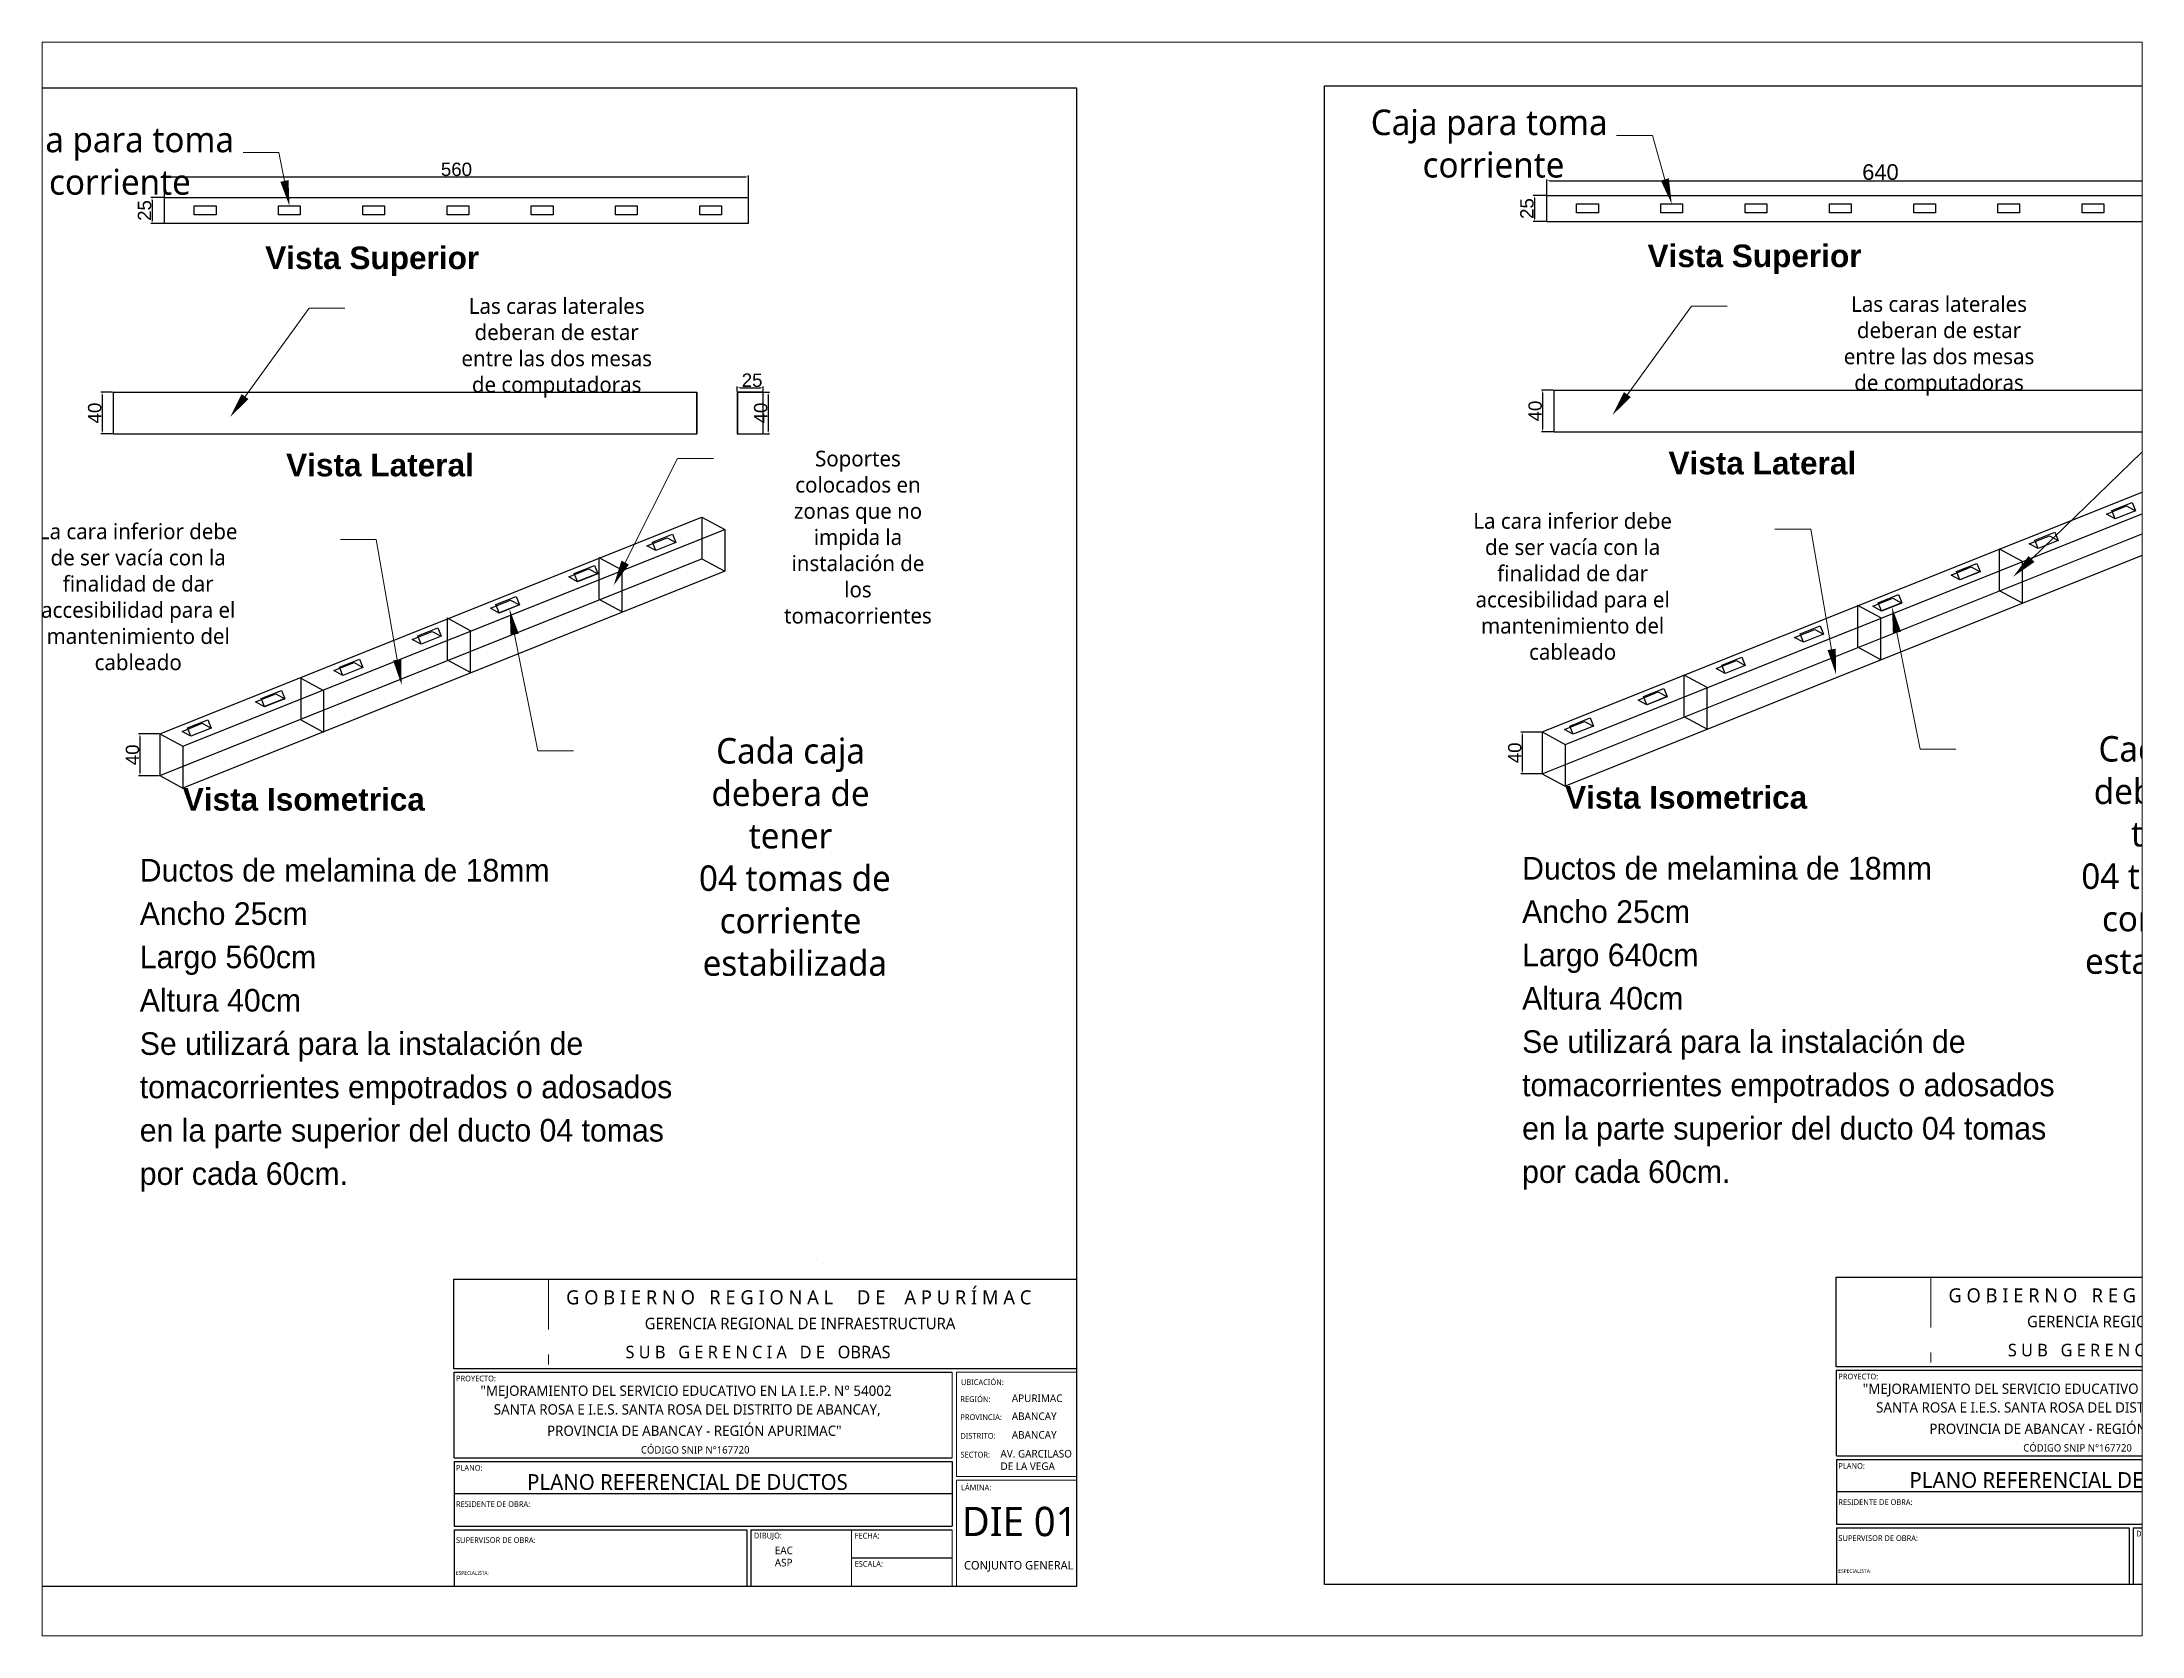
# Paper-space layout 'Presentación1' of a CAD drawing. Header units: millimetres. Extents: x 26 to 231, y 20 to 176.
# The model-space entities are those that its viewports show. They can reach past a viewport. Long polylines and large blocks are cut down to what shows.
import ezdxf
from ezdxf import colors
from ezdxf.entities.mleader import LeaderData, LeaderLine
from ezdxf.math import Vec2, Vec3

# ---------------------------------------------------------------- set-up
doc = ezdxf.new("R2010")
doc.units = ezdxf.units.MM
for name, pattern in [('ACAD_ISO02W100', [15, 12, -3]), ('CONTINUA', [0]), ('DASHDOT', [1, 0.5, -0.25, 0, -0.25])]:
    doc.linetypes.add(name, pattern=pattern)
for name, color, linetype, lineweight in [('AGUA', 92, 'DASHDOT', 50), ('GRAFO 3', 7, 'Continuous', 30), ('IE_ALIMENTADORES', 5, 'Continuous', 30), ('LINEAS_IND.', 252, 'Continuous', 5), ('Membrete', 250, 'Continuous', 15)]:
    doc.layers.add(name, color=color, linetype=linetype, lineweight=lineweight)
doc.styles.add('Generales', font='trebuc.ttf', dxfattribs={"height": 0.22})
doc.styles.add('MtXpl_Trebuchet_MS', font='trebucbd.ttf')
doc.styles.add('Percy  01', font='')
doc.styles.get("Standard").update_dxf_attribs({"font": 'arial.ttf'})
doc.styles.get('Percy  01').set_extended_font_data('Baskerville Old Face')
doc.dimstyles.new('ISO-25', dxfattribs={"dimtxt": 2.5, "dimasz": 2.5, "dimexe": 1.25, "dimexo": 0.625, "dimtad": 1, "dimtxsty": 'Standard', "dimcen": 2.5, "dimadec": 0, "dimazin": 0, "dimtfac": 1, "dimtmove": 0, "dimatfit": 3, "dimfxl": 1, "dimarcsym": 0})

# ---------------------------------------------------------------- blocks, each defined once
blk = doc.blocks.new('*D1')
at = {"color": 0, "linetype": 'ACAD_ISO02W100', "lineweight": -2, "transparency": 16777216}
for p, q in [((813.6, 1347), (813.6, 1367.4)), ((816.1, 1366.2), (1371.1, 1366.2)), ((1373.6, 1347), (1373.6, 1367.4))]:
    blk.add_line(p, q, dxfattribs=at)
at = {"color": 0, "linetype": 'ACAD_ISO02W100', "transparency": 16777216}
for points in [[(816.1, 1366.6), (816.1, 1365.8), (813.6, 1366.2)], [(1371.1, 1366.6), (1371.1, 1365.8), (1373.6, 1366.2)]]:
    blk.add_solid(points, dxfattribs=at)
at = {"layer": 'Defpoints', "color": 0, "linetype": 'ACAD_ISO02W100', "transparency": 16777216}
for p in [(1373.6, 1366.2), (813.6, 1346.4), (1373.6, 1346.4)]:
    blk.add_point(p, dxfattribs=at)
at = {"color": 0, "linetype": 'ACAD_ISO02W100', "transparency": 16777216, "insert": (1093.6, 1373.3), "char_height": 2.5, "attachment_point": 5}
blk.add_mtext('{\\H5.12024x;560}', dxfattribs=at)
blk = doc.blocks.new('*D2')
at = {"color": 0, "linetype": 'ACAD_ISO02W100', "lineweight": -2, "transparency": 16777216}
for p, q in [((812.9, 1346.4), (800.3, 1346.4)), ((801.6, 1343.9), (801.6, 1323.9)), ((812.9, 1321.4), (800.3, 1321.4))]:
    blk.add_line(p, q, dxfattribs=at)
at = {"color": 0, "linetype": 'ACAD_ISO02W100', "transparency": 16777216}
for points in [[(801.2, 1343.9), (802, 1343.9), (801.6, 1346.4)], [(801.2, 1323.9), (802, 1323.9), (801.6, 1321.4)]]:
    blk.add_solid(points, dxfattribs=at)
at = {"layer": 'Defpoints', "color": 0, "linetype": 'ACAD_ISO02W100', "transparency": 16777216}
for p in [(813.6, 1346.4), (801.6, 1321.4), (813.6, 1321.4)]:
    blk.add_point(p, dxfattribs=at)
at = {"color": 0, "linetype": 'ACAD_ISO02W100', "transparency": 16777216, "insert": (794.4, 1333.9), "char_height": 2.5, "attachment_point": 5, "rotation": 90}
blk.add_mtext('{\\H5.12024x;25}', dxfattribs=at)
blk = doc.blocks.new('*D3')
at = {"color": 0, "linetype": 'ACAD_ISO02W100', "lineweight": -2, "transparency": 16777216}
for p, q in [((763.7, 1159.7), (752.5, 1159.7)), ((753.7, 1157.2), (753.7, 1122.2)), ((763.7, 1119.7), (752.5, 1119.7))]:
    blk.add_line(p, q, dxfattribs=at)
at = {"color": 0, "linetype": 'ACAD_ISO02W100', "transparency": 16777216}
for points in [[(753.3, 1157.2), (754.1, 1157.2), (753.7, 1159.7)], [(753.3, 1122.2), (754.1, 1122.2), (753.7, 1119.7)]]:
    blk.add_solid(points, dxfattribs=at)
at = {"layer": 'Defpoints', "color": 0, "linetype": 'ACAD_ISO02W100', "transparency": 16777216}
for p in [(764.3, 1159.7), (753.7, 1119.7), (764.3, 1119.7)]:
    blk.add_point(p, dxfattribs=at)
at = {"color": 0, "linetype": 'ACAD_ISO02W100', "transparency": 16777216, "insert": (746.6, 1139.7), "char_height": 2.5, "attachment_point": 5, "rotation": 90}
blk.add_mtext('{\\H5.12024x;40}', dxfattribs=at)
blk = doc.blocks.new('*D4')
at = {"color": 0, "linetype": 'ACAD_ISO02W100', "lineweight": -2, "transparency": 16777216}
for p, q in [((1362.9, 1160.3), (1362.9, 1165.2)), ((1365.4, 1163.9), (1385.4, 1163.9)), ((1387.9, 1160.3), (1387.9, 1165.2))]:
    blk.add_line(p, q, dxfattribs=at)
at = {"color": 0, "linetype": 'ACAD_ISO02W100', "transparency": 16777216}
for points in [[(1365.4, 1164.4), (1365.4, 1163.5), (1362.9, 1163.9)], [(1385.4, 1164.4), (1385.4, 1163.5), (1387.9, 1163.9)]]:
    blk.add_solid(points, dxfattribs=at)
at = {"layer": 'Defpoints', "color": 0, "linetype": 'ACAD_ISO02W100', "transparency": 16777216}
for p in [(1362.9, 1159.7), (1387.9, 1163.9), (1387.9, 1159.7)]:
    blk.add_point(p, dxfattribs=at)
at = {"color": 0, "linetype": 'ACAD_ISO02W100', "transparency": 16777216, "insert": (1377.2, 1171.1), "char_height": 2.5, "attachment_point": 5}
blk.add_mtext('{\\H5.12024x;25}', dxfattribs=at)
blk = doc.blocks.new('*D5')
at = {"color": 0, "linetype": 'ACAD_ISO02W100', "lineweight": -2, "transparency": 16777216}
for p, q in [((1388.6, 1159.7), (1393.9, 1159.7)), ((1392.6, 1157.2), (1392.6, 1122.2)), ((1388.6, 1119.7), (1393.9, 1119.7))]:
    blk.add_line(p, q, dxfattribs=at)
at = {"color": 0, "linetype": 'ACAD_ISO02W100', "transparency": 16777216}
for points in [[(1392.2, 1157.2), (1393, 1157.2), (1392.6, 1159.7)], [(1392.2, 1122.2), (1393, 1122.2), (1392.6, 1119.7)]]:
    blk.add_solid(points, dxfattribs=at)
at = {"layer": 'Defpoints', "color": 0, "linetype": 'ACAD_ISO02W100', "transparency": 16777216}
for p in [(1387.9, 1159.7), (1387.9, 1119.7), (1392.6, 1119.7)]:
    blk.add_point(p, dxfattribs=at)
at = {"color": 0, "linetype": 'ACAD_ISO02W100', "transparency": 16777216, "insert": (1385.5, 1139.7), "char_height": 2.5, "width": 3.673, "attachment_point": 5, "rotation": 90}
blk.add_mtext('{\\H5.12024x;40}', dxfattribs=at)
blk = doc.blocks.new('*D7')
at = {"color": 0, "linetype": 'ACAD_ISO02W100', "lineweight": -2, "transparency": 16777216}
for p, q in [((808.4, 831.9), (788.7, 831.9)), ((789.9, 829.4), (789.9, 794.4)), ((808.4, 791.9), (788.7, 791.9))]:
    blk.add_line(p, q, dxfattribs=at)
at = {"color": 0, "linetype": 'ACAD_ISO02W100', "transparency": 16777216}
for points in [[(789.5, 829.4), (790.4, 829.4), (789.9, 831.9)], [(789.5, 794.4), (790.4, 794.4), (789.9, 791.9)]]:
    blk.add_solid(points, dxfattribs=at)
at = {"layer": 'Defpoints', "color": 0, "linetype": 'ACAD_ISO02W100', "transparency": 16777216}
for p in [(809, 831.9), (789.9, 791.9), (809, 791.9)]:
    blk.add_point(p, dxfattribs=at)
at = {"color": 0, "linetype": 'ACAD_ISO02W100', "transparency": 16777216, "insert": (782.8, 811.9), "char_height": 2.5, "attachment_point": 5, "rotation": 90}
blk.add_mtext('{\\H5.12024x;40}', dxfattribs=at)
blk = doc.blocks.new('*D12')
at = {"color": 0, "linetype": 'ACAD_ISO02W100', "lineweight": -2, "transparency": 16777216}
for p, q in [((2139.1, 1348.3), (2126.5, 1348.3)), ((2127.7, 1345.8), (2127.7, 1325.8)), ((2139.1, 1323.3), (2126.5, 1323.3))]:
    blk.add_line(p, q, dxfattribs=at)
at = {"color": 0, "linetype": 'ACAD_ISO02W100', "transparency": 16777216}
for points in [[(2127.3, 1345.8), (2128.1, 1345.8), (2127.7, 1348.3)], [(2127.3, 1325.8), (2128.1, 1325.8), (2127.7, 1323.3)]]:
    blk.add_solid(points, dxfattribs=at)
at = {"layer": 'Defpoints', "color": 0, "linetype": 'ACAD_ISO02W100', "transparency": 16777216}
for p in [(2139.7, 1348.3), (2127.7, 1323.3), (2139.7, 1323.3)]:
    blk.add_point(p, dxfattribs=at)
at = {"color": 0, "linetype": 'ACAD_ISO02W100', "transparency": 16777216, "insert": (2120.6, 1335.8), "char_height": 2.5, "attachment_point": 5, "rotation": 90}
blk.add_mtext('{\\H5.12024x;25}', dxfattribs=at)
blk = doc.blocks.new('*D13')
at = {"color": 0, "linetype": 'ACAD_ISO02W100', "lineweight": -2, "transparency": 16777216}
for p, q in [((2145.6, 1161.6), (2134.4, 1161.6)), ((2135.6, 1159.1), (2135.6, 1124.1)), ((2145.6, 1121.6), (2134.4, 1121.6))]:
    blk.add_line(p, q, dxfattribs=at)
at = {"color": 0, "linetype": 'ACAD_ISO02W100', "transparency": 16777216}
for points in [[(2135.2, 1159.1), (2136, 1159.1), (2135.6, 1161.6)], [(2135.2, 1124.1), (2136, 1124.1), (2135.6, 1121.6)]]:
    blk.add_solid(points, dxfattribs=at)
at = {"layer": 'Defpoints', "color": 0, "linetype": 'ACAD_ISO02W100', "transparency": 16777216}
for p in [(2146.2, 1161.6), (2135.6, 1121.6), (2146.2, 1121.6)]:
    blk.add_point(p, dxfattribs=at)
at = {"color": 0, "linetype": 'ACAD_ISO02W100', "transparency": 16777216, "insert": (2128.5, 1141.6), "char_height": 2.5, "attachment_point": 5, "rotation": 90}
blk.add_mtext('{\\H5.12024x;40}', dxfattribs=at)
blk = doc.blocks.new('*D16')
at = {"color": 0, "linetype": 'ACAD_ISO02W100', "lineweight": -2, "transparency": 16777216}
for p, q in [((2134.5, 833.8), (2114.8, 833.8)), ((2116.1, 831.3), (2116.1, 796.3)), ((2134.5, 793.8), (2114.8, 793.8))]:
    blk.add_line(p, q, dxfattribs=at)
at = {"color": 0, "linetype": 'ACAD_ISO02W100', "transparency": 16777216}
for points in [[(2115.7, 831.3), (2116.5, 831.3), (2116.1, 833.8)], [(2115.7, 796.3), (2116.5, 796.3), (2116.1, 793.8)]]:
    blk.add_solid(points, dxfattribs=at)
at = {"layer": 'Defpoints', "color": 0, "linetype": 'ACAD_ISO02W100', "transparency": 16777216}
for p in [(2135.2, 833.8), (2116.1, 793.8), (2135.2, 793.8)]:
    blk.add_point(p, dxfattribs=at)
at = {"color": 0, "linetype": 'ACAD_ISO02W100', "transparency": 16777216, "insert": (2108.9, 813.8), "char_height": 2.5, "attachment_point": 5, "rotation": 90}
blk.add_mtext('{\\H5.12024x;40}', dxfattribs=at)
blk = doc.blocks.new('*D27')
at = {"color": 0, "linetype": 'ACAD_ISO02W100', "lineweight": -2, "transparency": 16777216}
for p, q in [((2139.7, 1348.9), (2139.7, 1363.7)), ((2142.2, 1362.4), (2777.2, 1362.4)), ((2779.7, 1348.9), (2779.7, 1363.7))]:
    blk.add_line(p, q, dxfattribs=at)
at = {"color": 0, "linetype": 'ACAD_ISO02W100', "transparency": 16777216}
for points in [[(2142.2, 1362.9), (2142.2, 1362), (2139.7, 1362.4)], [(2777.2, 1362.9), (2777.2, 1362), (2779.7, 1362.4)]]:
    blk.add_solid(points, dxfattribs=at)
at = {"layer": 'Defpoints', "color": 0, "linetype": 'ACAD_ISO02W100', "transparency": 16777216}
for p in [(2779.7, 1362.4), (2139.7, 1348.3), (2779.7, 1348.3)]:
    blk.add_point(p, dxfattribs=at)
at = {"color": 0, "linetype": 'ACAD_ISO02W100', "transparency": 16777216, "insert": (2459.7, 1370.7), "char_height": 2.5, "width": 12.327, "attachment_point": 5}
blk.add_mtext('{\\H6x;640}', dxfattribs=at)

msp = doc.modelspace()

# ---------------------------------------------------------------- linework, layer by layer
for p, q in [((813.559, 1346.399), (1373.559, 1346.399)), ((813.559, 1321.399), (813.559, 1346.399)), ((813.559, 1346.399), (813.559, 1346.399)), ((1373.559, 1346.399), (1373.559, 1321.399)), ((2139.703, 1323.294), (2139.703, 1348.294)), ((2139.703, 1348.294), (2139.703, 1348.294)), ((2139.703, 1348.294), (2779.703, 1348.294)), ((1373.559, 1321.399), (813.559, 1321.399)), ((2139.703, 1323.294), (2779.703, 1323.294)), ((764.297, 1159.661), (1324.297, 1159.661)), ((764.297, 1159.661), (764.297, 1119.661)), ((1324.297, 1119.661), (1324.297, 1159.661)), ((1324.297, 1159.661), (1324.297, 1119.661)), ((1387.926, 1159.661), (1362.926, 1159.661)), ((1362.926, 1159.661), (1362.926, 1119.661)), ((1387.926, 1159.481), (1362.926, 1159.481)), ((1363.106, 1159.661), (1363.106, 1119.661)), ((1387.746, 1119.661), (1387.746, 1159.661)), ((1387.926, 1119.661), (1387.926, 1159.661)), ((2146.192, 1161.555), (2146.192, 1121.555)), ((2146.192, 1161.555), (2786.192, 1161.555)), ((764.297, 1119.661), (1324.297, 1119.661)), ((1362.926, 1119.841), (1387.926, 1119.841)), ((1362.926, 1119.661), (1387.926, 1119.661)), ((2146.192, 1121.555), (2786.192, 1121.555)), ((2135.171, 833.826), (2729.461, 1071.353)), ((2157.172, 821.954), (2751.431, 1059.469)), ((809.027, 831.932), (1329.031, 1039.768)), ((831.028, 820.06), (1351.032, 1027.896)), ((1329.031, 1039.768), (1351.032, 1027.896)), ((1351.032, 1027.896), (1351.032, 987.896)), ((2751.431, 1019.469), (2157.172, 781.954)), ((2573.673, 1009.391), (2595.675, 997.519)), ((2573.673, 1009.391), (2573.673, 969.391)), ((1351.032, 987.896), (831.028, 780.06)), ((1230.327, 1001.132), (1252.328, 989.26)), ((1230.327, 1001.132), (1230.327, 961.132)), ((1252.328, 989.26), (1252.328, 949.26)), ((2595.675, 997.519), (2595.675, 957.519)), ((2573.673, 969.391), (2595.675, 957.519)), ((1230.327, 961.132), (1252.328, 949.26)), ((2437.675, 955.343), (2459.676, 943.471)), ((2437.675, 955.343), (2437.675, 915.343)), ((1084.666, 943.144), (1106.667, 931.272)), ((1084.666, 943.144), (1084.666, 903.144)), ((1106.667, 931.272), (1106.667, 891.272)), ((2459.676, 943.471), (2459.676, 903.471)), ((2437.675, 915.343), (2459.676, 903.471)), ((1084.666, 903.144), (1106.667, 891.272)), ((2271.028, 888.754), (2293.029, 876.883)), ((2271.028, 888.754), (2271.028, 848.754)), ((944.145, 885.494), (966.147, 873.622)), ((944.145, 885.494), (944.145, 845.494)), ((966.147, 873.622), (966.147, 833.622)), ((2293.029, 876.883), (2293.029, 836.883)), ((2271.028, 848.754), (2293.029, 836.883)), ((809.027, 831.932), (831.028, 820.06)), ((809.027, 831.932), (809.027, 791.932)), ((944.145, 845.494), (966.147, 833.622)), ((2135.171, 833.826), (2157.172, 821.954)), ((2135.171, 833.826), (2135.171, 793.826)), ((831.028, 820.06), (831.028, 780.06)), ((2157.172, 821.954), (2157.172, 781.954)), ((809.027, 791.932), (831.028, 780.06)), ((2135.171, 793.826), (2157.172, 781.954))]:
    msp.add_line(p, q)
at = {"linetype": 'ACAD_ISO02W100'}
for p, q in [((1329.031, 1039.768), (1329.031, 999.768)), ((2135.171, 793.826), (2729.43, 1031.341)), ((809.027, 791.932), (1329.031, 999.768)), ((1329.031, 999.768), (1351.032, 987.896))]:
    msp.add_line(p, q, dxfattribs=at)
for points in [[(600.174, 1451.578), (1688.352, 1451.578), (1688.352, 14.281), (600.174, 14.281)], [(1926.318, 1453.472), (3014.496, 1453.472), (3014.496, 16.175), (1926.318, 16.175)], [(842.091, 1338.326), (862.922, 1338.326), (862.922, 1329.816), (842.091, 1329.816)], [(922.922, 1338.326), (943.752, 1338.326), (943.752, 1329.816), (922.922, 1329.816)], [(1003.752, 1338.326), (1024.582, 1338.326), (1024.582, 1329.816), (1003.752, 1329.816)], [(1084.582, 1338.326), (1105.412, 1338.326), (1105.412, 1329.816), (1084.582, 1329.816)], [(1165.412, 1338.326), (1186.242, 1338.326), (1186.242, 1329.816), (1165.412, 1329.816)], [(1246.242, 1338.326), (1267.073, 1338.326), (1267.073, 1329.816), (1246.242, 1329.816)], [(1327.073, 1338.326), (1347.903, 1338.326), (1347.903, 1329.816), (1327.073, 1329.816)], [(2168.236, 1340.22), (2189.066, 1340.22), (2189.066, 1331.71), (2168.236, 1331.71)], [(2249.066, 1340.22), (2269.896, 1340.22), (2269.896, 1331.71), (2249.066, 1331.71)], [(2329.896, 1340.22), (2350.726, 1340.22), (2350.726, 1331.71), (2329.896, 1331.71)], [(2410.726, 1340.22), (2431.556, 1340.22), (2431.556, 1331.71), (2410.726, 1331.71)], [(2491.556, 1340.22), (2512.387, 1340.22), (2512.387, 1331.71), (2491.556, 1331.71)], [(2572.387, 1340.22), (2593.217, 1340.22), (2593.217, 1331.71), (2572.387, 1331.71)], [(2653.217, 1340.22), (2674.047, 1340.22), (2674.047, 1331.71), (2653.217, 1331.71)], [(2676.461, 1042.818), (2695.807, 1050.54), (2704.337, 1045.938), (2684.991, 1038.215)], [(2681.789, 1046.237), (2701.134, 1053.96), (2704.289, 1046.056), (2684.944, 1038.334)], [(1276.311, 1012.429), (1295.657, 1020.152), (1304.187, 1015.549), (1284.841, 1007.827)], [(1281.639, 1015.849), (1300.985, 1023.571), (1304.14, 1015.667), (1284.794, 1007.945)], [(2602.455, 1014.324), (2621.801, 1022.046), (2630.331, 1017.443), (2610.985, 1009.721)], [(2607.783, 1017.743), (2627.129, 1025.465), (2630.284, 1017.562), (2610.938, 1009.839)], [(1201.241, 982.463), (1220.587, 990.185), (1229.117, 985.583), (1209.771, 977.86)], [(1206.569, 985.882), (1225.915, 993.605), (1229.07, 985.701), (1209.724, 977.979)], [(2527.385, 984.357), (2546.731, 992.08), (2555.261, 987.477), (2535.915, 979.754)], [(2532.713, 987.776), (2552.059, 995.499), (2555.214, 987.595), (2535.868, 979.873)], [(1126.171, 952.496), (1145.517, 960.219), (1154.047, 955.616), (1134.701, 947.894)], [(1131.499, 955.916), (1150.844, 963.638), (1153.999, 955.735), (1134.654, 948.012)], [(2452.315, 954.391), (2471.661, 962.113), (2480.191, 957.51), (2460.845, 949.788)], [(2457.643, 957.81), (2476.989, 965.532), (2480.144, 957.629), (2460.798, 949.906)], [(1051.101, 922.53), (1070.446, 930.252), (1078.976, 925.65), (1059.631, 917.927)], [(1056.428, 925.949), (1075.774, 933.672), (1078.929, 925.768), (1059.583, 918.046)], [(2377.245, 924.424), (2396.591, 932.147), (2405.121, 927.544), (2385.775, 919.821)], [(2382.573, 927.844), (2401.918, 935.566), (2405.073, 927.662), (2385.728, 919.94)], [(975.983, 892.682), (995.329, 900.404), (1003.859, 895.802), (984.513, 888.079)], [(981.358, 895.983), (1000.704, 903.705), (1003.859, 895.802), (984.513, 888.079)], [(2302.127, 894.576), (2321.473, 902.299), (2330.003, 897.696), (2310.657, 889.973)], [(2307.502, 897.877), (2326.848, 905.6), (2330.003, 897.696), (2310.657, 889.973)], [(900.96, 862.597), (920.306, 870.319), (928.836, 865.717), (909.49, 857.994)], [(906.288, 866.016), (925.634, 873.739), (928.789, 865.835), (909.443, 858.113)], [(2227.104, 864.491), (2246.45, 872.214), (2254.98, 867.611), (2235.634, 859.889)], [(2232.432, 867.911), (2251.778, 875.633), (2254.933, 867.729), (2235.587, 860.007)], [(2161.761, 839.537), (2181.107, 847.259), (2184.262, 839.356), (2164.916, 831.633)], [(830.326, 834.401), (849.672, 842.124), (858.202, 837.521), (838.856, 829.798)], [(835.617, 837.642), (854.963, 845.365), (858.118, 837.461), (838.772, 829.739)], [(2156.47, 836.295), (2175.816, 844.018), (2184.346, 839.415), (2165, 831.693)]]:
    msp.add_lwpolyline(points, close=True)
at = {"layer": 'AGUA', "color": 1, "lineweight": 9}
for p, q in [((1091.154, 223.113), (1091.154, 308.971)), ((1091.154, 308.971), (1181.914, 308.971)), ((1181.914, 308.971), (1181.914, 223.113)), ((2417.298, 225.007), (2417.298, 310.866)), ((2417.298, 310.866), (2508.058, 310.866)), ((2508.058, 310.866), (2508.058, 225.007)), ((1181.914, 223.113), (1091.154, 223.113)), ((2508.058, 225.007), (2417.298, 225.007))]:
    msp.add_line(p, q, dxfattribs=at)
at = {"layer": 'GRAFO 3', "color": 252, "linetype": 'Continuous', "lineweight": 9, "true_color": 0x939598}
msp.add_line((1445.88, 323.887), (1445.88, 323.887), dxfattribs=at)
at = {"layer": 'LINEAS_IND.', "color": 252, "lineweight": 9, "ltscale": 0.5, "true_color": 0x939598}
for p, q in [((1235.923, 284.52, 35.832), (1236.627, 284.154, 35.832)), ((2562.067, 286.415, 35.832), (2562.771, 286.048, 35.832))]:
    msp.add_line(p, q, dxfattribs=at)
at = {"layer": 'Membrete', "color": 7, "lineweight": 30, "ltscale": 0.5}
for p, q in [((1091.154, 223.113), (1091.154, 308.971)), ((1091.154, 308.971), (1688.352, 308.971)), ((2417.298, 225.007), (2417.298, 310.866)), ((2417.298, 310.866), (3014.496, 310.866)), ((1688.352, 223.113), (1091.154, 223.113)), ((3014.496, 225.007), (2417.298, 225.007)), ((2417.298, 221.855), (2895.44, 221.855)), ((2417.298, 221.855), (2417.298, 139.741)), ((1091.154, 219.961), (1569.296, 219.961)), ((1091.154, 219.961), (1091.154, 137.846)), ((1091.233, 137.846), (1569.296, 137.846)), ((1091.233, 134.196), (1569.296, 134.196)), ((1091.233, 134.196), (1091.233, 72.102)), ((1569.296, 134.196), (1569.296, 72.102)), ((2417.377, 139.741), (2895.44, 139.741)), ((2417.377, 136.09), (2895.44, 136.09)), ((2417.377, 136.09), (2417.377, 73.996)), ((1569.296, 103.149), (1091.233, 103.149)), ((2895.44, 105.043), (2417.377, 105.043)), ((1091.233, 72.102), (1569.296, 72.102)), ((1091.233, 68.59), (1372.242, 68.59)), ((1091.233, 68.59), (1091.233, 14.281)), ((1372.242, 68.59), (1372.242, 14.281)), ((1375.893, 68.59), (1569.296, 68.59)), ((1375.893, 68.59), (1375.893, 14.281)), ((2417.377, 73.996), (2895.44, 73.996)), ((2417.377, 70.484), (2698.386, 70.484)), ((2417.377, 70.484), (2417.377, 16.175)), ((2698.386, 70.484), (2698.386, 16.175)), ((2702.037, 70.484), (2895.44, 70.484)), ((2702.037, 70.484), (2702.037, 16.175)), ((1569.296, 41.435), (1472.595, 41.435))]:
    msp.add_line(p, q, dxfattribs=at)
at = {"layer": 'Membrete', "color": 7, "lineweight": 20, "ltscale": 0.5}
for p, q in [((1688.352, 308.971), (1091.154, 308.971)), ((3014.496, 310.866), (2417.298, 310.866))]:
    msp.add_line(p, q, dxfattribs=at)
at = {"layer": 'Membrete', "color": 7, "lineweight": 9, "ltscale": 0.5}
for p, q in [((1688.352, 223.113), (1688.352, 308.971)), ((1688.352, 223.113), (1688.352, 308.971)), ((1569.296, 137.846), (1569.296, 219.961)), ((1688.352, 219.961), (1573.261, 219.961)), ((1573.261, 219.961), (1573.261, 119.716)), ((1688.352, 119.716), (1688.352, 219.961)), ((1573.261, 119.716), (1688.352, 119.716)), ((1688.352, 116.204), (1573.261, 116.204)), ((1573.261, 116.204), (1573.261, 14.281)), ((1688.352, 14.281), (1688.352, 116.204)), ((1472.595, 68.59), (1472.595, 14.281)), ((1569.296, 14.281), (1569.296, 68.59)), ((1091.233, 14.281), (1372.242, 14.281)), ((1375.893, 14.281), (1569.296, 14.281)), ((1573.261, 14.281), (1688.352, 14.281)), ((2417.377, 16.175), (2698.386, 16.175)), ((2702.037, 16.175), (2895.44, 16.175))]:
    msp.add_line(p, q, dxfattribs=at)

# ---------------------------------------------------------------- texts
at = {"linetype": 'ACAD_ISO02W100', "attachment_point": 1}
for s, insert, char_height in [('{\\fArial|b1|i0|c0|p34;\\H0.91667x;Vista Superior}', (910.112, 1299.402), 23.65061), ('{\\fArial|b1|i0|c0|p34;\\H0.91667x;Vista Superior}', (2236.256, 1301.296), 23.65061), ('{\\fArial|b1|i0|c0|p34;\\H0.91667x;Vista Lateral}', (930.183, 1100.641), 23.65061), ('{\\fArial|b1|i0|c0|p34;\\H0.91667x;Vista Lateral}', (2256.328, 1102.535), 23.65061), ('{\\fArial|b1|i0|c0|p34;\\H0.91667x;Vista Isometrica}', (831.028, 780.06), 23.65061), ('{\\fArial|b1|i0|c0|p34;\\H0.91667x;Vista Isometrica}', (2157.172, 781.954), 23.65061), ('\\pxr0.1875,sm1.15;{\\fAgency FB|b0|i0|c0|p34;\\H0.91667x;Ductos de melamina de 18mm\\PAncho 25cm\\PLargo 560cm\\PAltura 40cm\\PSe utilizará para la instalación de tomacorrientes empotrados o adosados en la parte superior del ducto 04 tomas por cada 60cm.}', (789.778, 712.068), 23.650608), ('\\pxr0.1875,sm1.15;{\\fAgency FB|b0|i0|c0|p34;\\H0.91667x;Ductos de melamina de 18mm\\PAncho 25cm\\PLargo 640cm\\PAltura 40cm\\PSe utilizará para la instalación de tomacorrientes empotrados o adosados en la parte superior del ducto 04 tomas por cada 60cm.}', (2115.922, 713.963), 23.650608)]:
    msp.add_mtext_dynamic_manual_height_columns(s, width=535.59835, gutter_width=118.253, heights=[0], dxfattribs=dict(at, insert=insert, char_height=char_height))
at = {"layer": 'Membrete', "color": 7, "lineweight": 5, "style": 'Generales'}
for s, height, p in [('G O B I E R N O   R E G I O N A L     D E    A P U R Í M A C   ', 13.48784, (1198.78, 284.913)), ('G O B I E R N O   R E G I O N A L     D E    A P U R Í M A C   ', 13.48784, (2524.925, 286.807)), ('GERENCIA REGIONAL DE INFRAESTRUCTURA', 10.93609, (1274.223, 261.096)), ('GERENCIA REGIONAL DE INFRAESTRUCTURA', 10.93609, (2600.367, 262.99)), ('S U B   G E R E N C I A   D E   OBRAS', 12.02969, (1255.748, 233.178)), ('S U B   G E R E N C I A   D E   OBRAS', 12.02969, (2581.892, 235.072))]:
    msp.add_text(s, height=height, dxfattribs=at).set_placement(p)
at = {"layer": 'Membrete', "color": 7, "ltscale": 0.5, "style": 'Generales'}
for s, height, p in [('PROYECTO:', 5.468, (1093.161, 211.107)), ('UBICACIÓN:', 5.468, (1577.575, 207.501)), ('PROYECTO:', 5.468, (2419.305, 213.001)), ('REGIÓN:', 5.468, (1577.049, 191.228)), ('APURIMAC', 7.2907, (1626.37, 191.228)), ('ABANCAY', 7.2907, (1626.37, 173.989)), ('PROVINCIA:', 5.468, (1577.049, 173.989)), ('DISTRITO:', 5.468, (1577.049, 156.103)), ('ABANCAY', 7.2907, (1626.37, 156.103)), ('SECTOR: ', 5.468, (1577.149, 138.027)), ('AV. GARCILASO  ', 7.29072, (1615.487, 138.027)), ('PLANO:', 5.468, (1093.161, 125.341)), ('DE LA VEGA', 7.2907, (1615.474, 126.048)), ('PLANO:', 5.468, (2419.305, 127.235)), ('LÁMINA:', 5.468, (1577.655, 106.492)), ('RESIDENTE DE OBRA:', 5.46804, (1093.161, 90.644)), ('DIE 01', 28.0997, (1578.458, 62.627)), ('RESIDENTE DE OBRA:', 5.46804, (2419.305, 92.538)), ('SUPERVISOR DE OBRA:', 5.46804, (1093.161, 56.085)), ('DIBUJO:', 5.468, (1378.903, 60.404)), ('FECHA:', 5.468, (1475.605, 60.335)), ('SUPERVISOR DE OBRA:', 5.46804, (2419.305, 57.979)), ('DIBUJO:', 5.468, (2705.048, 62.299)), ('ASP', 7.2907, (1398.99, 33.594)), ('EAC', 7.2907, (1398.99, 45.317)), ('ESCALA:', 5.468, (1475.605, 33.25)), ('CONJUNTO GENERAL', 8.13105, (1580.476, 30.648))]:
    msp.add_text(s, height=height, dxfattribs=at).set_placement(p)
at = {"layer": 'Membrete', "color": 7, "lineweight": 9, "style": 'MtXpl_Trebuchet_MS'}
for s, height, p in [('"MEJORAMIENTO DEL SERVICIO EDUCATIVO EN LA I.E.P. N° 54002', 9.83494, (1116.592, 197.19)), ('"MEJORAMIENTO DEL SERVICIO EDUCATIVO EN LA I.E.P. N° 54002', 9.83494, (2442.736, 199.084)), ('SANTA ROSA E I.E.S. SANTA ROSA DEL DISTRITO DE ABANCAY,', 9.83494, (1129.401, 179.279)), ('SANTA ROSA E I.E.S. SANTA ROSA DEL DISTRITO DE ABANCAY,', 9.83494, (2455.545, 181.174)), ('PROVINCIA DE ABANCAY - REGIÓN APURIMAC"', 9.83494, (1180.483, 158.806)), ('PROVINCIA DE ABANCAY - REGIÓN APURIMAC"', 9.83494, (2506.627, 160.7)), ('CÓDIGO SNIP N°167720', 7.02519, (1270.535, 141.886)), ('CÓDIGO SNIP N°167720', 7.02519, (2596.679, 143.78)), ('PLANO REFERENCIAL DE DUCTOS', 15.06505, (1161.366, 107.035)), ('PLANO REFERENCIAL DE DUCTOS', 15.06505, (2487.511, 108.929)), ('ESPECIALISTA:', 3.51246, (1093.111, 25.524)), ('ESPECIALISTA:', 3.51246, (2419.256, 27.419))]:
    msp.add_text(s, height=height, dxfattribs=at).set_placement(p)

# ---------------------------------------------------------------- dimensions: what is measured, and where the dimension line sits
at = {"linetype": 'ACAD_ISO02W100'}
dim = msp.add_linear_dim(base=(1373.559, 1366.169), p1=(813.559, 1346.399), p2=(1373.559, 1346.399), text='{\\H5.12024x;<>}', dimstyle='ISO-25', dxfattribs=at)
dim.commit()
dim.dimension.update_dxf_attribs({"geometry": '*D1', "text_midpoint": (1093.559, 1373.33)})
for base, p1, p2, text, picture, middle in [((2779.703, 1362.444), (2139.703, 1348.294), (2779.703, 1348.294), '{\\H6x;<>}', '*D27', (2459.703, 1362.444)), ((1387.926, 1163.941), (1362.926, 1159.661), (1387.926, 1159.661), '{\\H5.12024x;<>}', '*D4', (1377.247, 1163.941))]:
    dim = msp.add_linear_dim(base=base, p1=p1, p2=p2, text=text, dimstyle='ISO-25', dxfattribs=at)
    dim.commit()
    dim.dimension.update_dxf_attribs({"geometry": picture, "text_midpoint": middle, "dimtype": 160})
for base, p1, p2, picture, middle in [((801.588, 1321.399), (813.559, 1346.399), (813.559, 1321.399), '*D2', (794.427, 1333.899)), ((2127.732, 1323.294), (2139.703, 1348.294), (2139.703, 1323.294), '*D12', (2120.571, 1335.794)), ((753.716, 1119.661), (764.297, 1159.661), (764.297, 1119.661), '*D3', (746.556, 1139.661)), ((2135.611, 1121.555), (2146.192, 1161.555), (2146.192, 1121.555), '*D13', (2128.45, 1141.555))]:
    dim = msp.add_linear_dim(base=base, p1=p1, p2=p2, angle=90, text='{\\H5.12024x;<>}', dimstyle='ISO-25', dxfattribs=at)
    dim.commit()
    dim.dimension.update_dxf_attribs({"geometry": picture, "text_midpoint": middle})
for base, p1, p2, text, picture, middle in [((1392.624, 1119.661), (1387.926, 1159.661), (1387.926, 1119.661), '{\\H5.12024x;<>}', '*D5', (1392.624, 1139.661)), ((789.944, 791.932), (809.027, 831.932), (809.027, 791.932), '{\\H5.12024x;40}', '*D7', (789.944, 811.932)), ((2116.088, 793.826), (2135.171, 833.826), (2135.171, 793.826), '{\\H5.12024x;40}', '*D16', (2116.088, 813.826))]:
    dim = msp.add_linear_dim(base=base, p1=p1, p2=p2, angle=90, text=text, dimstyle='ISO-25', dxfattribs=at)
    dim.commit()
    dim.dimension.update_dxf_attribs({"geometry": picture, "text_midpoint": middle, "dimtype": 160})

# ---------------------------------------------------------------- leaders
at = {"layer": 'IE_ALIMENTADORES', "linetype": 'CONTINUA'}
ml = msp.add_multileader_mtext('Standard', dxfattribs=at)
ml.set_content('{\\fTrebuchet MS|b0|i0|c0|p34;Caja para toma\\P corriente }', color=256, style='Percy  01')
ml.set_leader_properties(color=256, linetype='ByLayer', lineweight=0)
ml.build(insert=Vec2(0, 0))
ml.multileader.update_dxf_attribs({"text_right_attachment_type": 7, "dogleg_length": 0.36, "arrow_head_size": 24.42, "scale": 0.5})
ctx = ml.context
ctx.base_point, ctx.scale, ctx.char_height, ctx.arrow_head_size, ctx.landing_gap_size, ctx.plane_origin = Vec3(1962.062, 1418.292), 0.5, 24.41991, 24.42, 7.326, Vec3(2994.474, 1221.045)
ctx.right_attachment, ctx.text_align_type = 7, 1
notes = []
notes.append((ctx, [(1, (1, 1, 0), (2240.942, 1405.917), (-1, 0), 34.368, [(0, [(2259.481, 1340.22)], 0, [])])]))
ctx.mtext.insert, ctx.mtext.alignment, ctx.mtext.flow_direction = Vec3(2084.318, 1430.666), 2, 5
ml = msp.add_multileader_mtext('Standard', dxfattribs=at)
ml.set_content('{\\fTrebuchet MS|b0|i0|c0|p34;Caja para toma\\P corriente }', color=256, style='Percy  01')
ml.set_leader_properties(color=256, linetype='ByLayer', lineweight=0)
ml.build(insert=Vec2(0, 0))
ml.multileader.update_dxf_attribs({"text_right_attachment_type": 7, "dogleg_length": 0.36, "arrow_head_size": 24.42, "scale": 0.5})
ctx = ml.context
ctx.base_point, ctx.scale, ctx.char_height, ctx.arrow_head_size, ctx.landing_gap_size, ctx.plane_origin = Vec3(644.35, 1401.83), 0.5, 24.41991, 24.42, 7.326, Vec3(1668.33, 1219.151)
ctx.right_attachment, ctx.text_align_type = 7, 1
notes.append((ctx, [(1, (1, 1, 0), (923.23, 1389.456), (-1, 0), 34.368, [(0, [(933.337, 1338.326)], 0, [])])]))
ctx.mtext.insert, ctx.mtext.alignment, ctx.mtext.flow_direction = Vec3(766.606, 1414.205), 2, 5
ml = msp.add_multileader_mtext('Standard', dxfattribs=at)
ml.set_content('{\\fTrebuchet MS|b0|i0|c0|p34;Las caras laterales deberan de estar entre las dos mesas de computadoras }', color=256, style='Percy  01')
ml.set_leader_properties(color=256, linetype='ByLayer', lineweight=0)
ml.build(insert=Vec2(0, 0))
ml.multileader.update_dxf_attribs({"text_right_attachment_type": 7, "dogleg_length": 0.36, "arrow_head_size": 24.42, "scale": 0.5})
ctx = ml.context
ctx.base_point, ctx.scale, ctx.char_height, ctx.arrow_head_size, ctx.landing_gap_size, ctx.plane_origin = Vec3(986.608, 1240.192), 0.5, 15.065, 24.42, 7.326, Vec3(1868.978, 1287.758)
ctx.right_attachment, ctx.text_align_type = 7, 1
notes.append((ctx, [(0, (1, 1, 0), (952.24, 1240.192), (1, 0), 34.368, [(0, [(876.403, 1135.714)], 0, [])])]))
ctx.mtext.insert, ctx.mtext.width, ctx.mtext.alignment, ctx.mtext.flow_direction = Vec3(1189.764, 1249.855), 412.29285, 2, 5
ml = msp.add_multileader_mtext('Standard', dxfattribs=at)
ml.set_content('{\\fTrebuchet MS|b0|i0|c0|p34;Las caras laterales deberan de estar entre las dos mesas de computadoras }', color=256, style='Percy  01')
ml.set_leader_properties(color=256, linetype='ByLayer', lineweight=0)
ml.build(insert=Vec2(0, 0))
ml.multileader.update_dxf_attribs({"text_right_attachment_type": 7, "dogleg_length": 0.36, "arrow_head_size": 24.42, "scale": 0.5})
ctx = ml.context
ctx.base_point, ctx.scale, ctx.char_height, ctx.arrow_head_size, ctx.landing_gap_size, ctx.plane_origin = Vec3(2312.752, 1242.087), 0.5, 15.065, 24.42, 7.326, Vec3(3195.122, 1289.652)
ctx.right_attachment, ctx.text_align_type = 7, 1
notes.append((ctx, [(0, (1, 1, 0), (2278.384, 1242.087), (1, 0), 34.368, [(0, [(2202.547, 1137.608)], 0, [])])]))
ctx.mtext.insert, ctx.mtext.width, ctx.mtext.alignment, ctx.mtext.flow_direction = Vec3(2515.908, 1251.749), 412.29285, 2, 5
at = {"layer": 'IE_ALIMENTADORES', "color": 3, "linetype": 'CONTINUA'}
ml = msp.add_multileader_mtext('Standard', dxfattribs=at)
ml.set_content('{\\fTrebuchet MS|b0|i0|c0|p34;Soportes colocados en zonas que no impida la instalación de los tomacorrientes }', color=3, style='Percy  01')
ml.set_leader_properties(color=256, linetype='ByLayer', lineweight=0)
ml.build(insert=Vec2(0, 0))
ml.multileader.update_dxf_attribs({"text_right_attachment_type": 7, "dogleg_length": 0.36, "arrow_head_size": 24.42, "scale": 0.5})
ctx = ml.context
ctx.base_point, ctx.scale, ctx.char_height, ctx.arrow_head_size, ctx.landing_gap_size, ctx.plane_origin = Vec3(2744.366, 1101.99), 0.5, 15.065, 24.42, 7.326, Vec3(3712.56, 1219.926)
ctx.right_attachment, ctx.text_align_type = 7, 1
notes.append((ctx, [(0, (1, 1, 0), (2709.998, 1101.99), (1, 0), 34.368, [(0, [(2587.065, 982.698)], 0, [])])]))
ctx.mtext.insert, ctx.mtext.width, ctx.mtext.defined_height, ctx.mtext.alignment, ctx.mtext.flow_direction = Vec3(2883.016, 1109.624), 281.57757, 659.253, 2, 5
ml = msp.add_multileader_mtext('Standard', dxfattribs=at)
ml.set_content('{\\fTrebuchet MS|b0|i0|c0|p34;Soportes colocados en zonas que no impida la instalación de los tomacorrientes }', color=3, style='Percy  01')
ml.set_leader_properties(color=256, linetype='ByLayer', lineweight=0)
ml.build(insert=Vec2(0, 0))
ml.multileader.update_dxf_attribs({"text_right_attachment_type": 7, "dogleg_length": 0.36, "arrow_head_size": 24.42, "scale": 0.5})
ctx = ml.context
ctx.base_point, ctx.scale, ctx.char_height, ctx.arrow_head_size, ctx.landing_gap_size, ctx.plane_origin = Vec3(1340.119, 1095.939), 0.5, 15.065, 24.42, 7.326, Vec3(2227.565, 1162.989)
ctx.right_attachment, ctx.text_align_type = 7, 1
notes.append((ctx, [(0, (1, 1, 0), (1305.751, 1095.939), (1, 0), 34.368, [(0, [(1244.435, 974.404)], 0, [])])]))
ctx.mtext.insert, ctx.mtext.width, ctx.mtext.defined_height, ctx.mtext.alignment, ctx.mtext.flow_direction = Vec3(1478.769, 1103.573), 281.57757, 659.253, 2, 5
ml = msp.add_multileader_mtext('Standard', dxfattribs=at)
ml.set_content('{\\fTrebuchet MS|b0|i0|c0|p34;La cara inferior debe de ser vacía con la finalidad de dar accesibilidad para el mantenimiento del cableado }', color=3, style='Percy  01')
ml.set_leader_properties(color=256, linetype='ByLayer', lineweight=0)
ml.build(insert=Vec2(0, 0))
ml.multileader.update_dxf_attribs({"text_right_attachment_type": 7, "dogleg_length": 0.36, "arrow_head_size": 24.42, "scale": 0.5})
ctx = ml.context
ctx.base_point, ctx.scale, ctx.char_height, ctx.arrow_head_size, ctx.landing_gap_size, ctx.plane_origin = Vec3(594.206, 1026.102), 0.5, 15.065, 24.42, 7.326, Vec3(2033.504, 1041.92)
ctx.right_attachment, ctx.text_align_type = 7, 1
notes.append((ctx, [(1, (1, 1, 0), (1016.696, 1018.468), (-1, 0), 34.368, [(0, [(1040.93, 878.997)], 0, [])])]))
ctx.mtext.insert, ctx.mtext.width, ctx.mtext.defined_height, ctx.mtext.alignment, ctx.mtext.flow_direction = Vec3(788.267, 1033.736), 412.15645, 659.253, 2, 5
ml = msp.add_multileader_mtext('Standard', dxfattribs=at)
ml.set_content('{\\fTrebuchet MS|b0|i0|c0|p34;La cara inferior debe de ser vacía con la finalidad de dar accesibilidad para el mantenimiento del cableado }', color=3, style='Percy  01')
ml.set_leader_properties(color=256, linetype='ByLayer', lineweight=0)
ml.build(insert=Vec2(0, 0))
ml.multileader.update_dxf_attribs({"text_right_attachment_type": 7, "dogleg_length": 0.36, "arrow_head_size": 24.42, "scale": 0.5})
ctx = ml.context
ctx.base_point, ctx.scale, ctx.char_height, ctx.arrow_head_size, ctx.landing_gap_size, ctx.plane_origin = Vec3(1970.335, 1036.102), 0.5, 15.065, 24.42, 7.326, Vec3(3409.634, 1051.921)
ctx.right_attachment, ctx.text_align_type = 7, 1
notes.append((ctx, [(1, (1, 1, 0), (2392.825, 1028.468), (-1, 0), 34.368, [(0, [(2417.059, 888.997)], 0, [])])]))
ctx.mtext.insert, ctx.mtext.width, ctx.mtext.defined_height, ctx.mtext.alignment, ctx.mtext.flow_direction = Vec3(2164.396, 1043.736), 412.15645, 659.253, 2, 5
at = {"layer": 'IE_ALIMENTADORES', "linetype": 'CONTINUA'}
ml = msp.add_multileader_mtext('Standard', dxfattribs=at)
ml.set_content('{\\fTrebuchet MS|b0|i0|c0|p34;Cada caja debera de tener\\P 04 tomas de corriente\\P estabilizada }', color=256, style='Percy  01')
ml.set_leader_properties(color=256, linetype='ByLayer', lineweight=0)
ml.build(insert=Vec2(0, 0))
ml.multileader.update_dxf_attribs({"text_right_attachment_type": 7, "dogleg_length": 0.36, "arrow_head_size": 24.42, "scale": 0.5})
ctx = ml.context
ctx.base_point, ctx.scale, ctx.char_height, ctx.arrow_head_size, ctx.landing_gap_size, ctx.plane_origin = Vec3(1205.891, 815.594), 0.5, 24.41991, 24.42, 7.326, Vec3(1879.676, 832.112)
ctx.right_attachment, ctx.text_align_type = 7, 1
notes.append((ctx, [(0, (1, 1, 0), (1171.523, 815.594), (1, 0), 34.368, [(0, [(1144.682, 951.287)], 0, [])])]))
ctx.mtext.insert, ctx.mtext.width, ctx.mtext.alignment, ctx.mtext.flow_direction = Vec3(1414.085, 827.969), 412.29285, 2, 5
ml = msp.add_multileader_mtext('Standard', dxfattribs=at)
ml.set_content('{\\fTrebuchet MS|b0|i0|c0|p34;Cada caja debera de tener\\P 04 tomas de corriente\\P estabilizada }', color=256, style='Percy  01')
ml.set_leader_properties(color=256, linetype='ByLayer', lineweight=0)
ml.build(insert=Vec2(0, 0))
ml.multileader.update_dxf_attribs({"text_right_attachment_type": 7, "dogleg_length": 0.36, "arrow_head_size": 24.42, "scale": 0.5})
ctx = ml.context
ctx.base_point, ctx.scale, ctx.char_height, ctx.arrow_head_size, ctx.landing_gap_size, ctx.plane_origin = Vec3(2532.036, 817.489), 0.5, 24.41991, 24.42, 7.326, Vec3(3205.82, 834.006)
ctx.right_attachment, ctx.text_align_type = 7, 1
notes.append((ctx, [(0, (1, 1, 0), (2497.667, 817.489), (1, 0), 34.368, [(0, [(2470.827, 953.181)], 0, [])])]))
ctx.mtext.insert, ctx.mtext.width, ctx.mtext.alignment, ctx.mtext.flow_direction = Vec3(2740.23, 829.863), 412.29285, 2, 5
for ctx, leaders in notes:
    for number, flags, end, landing, length, lines in leaders:
        leader = LeaderData()
        leader.index, (leader.has_last_leader_line, leader.has_dogleg_vector, leader.attachment_direction) = number, flags
        leader.last_leader_point, leader.dogleg_vector, leader.dogleg_length = Vec3(end), Vec3(landing), length
        for number, points, colour, breaks in lines:
            line = LeaderLine()
            line.index, line.vertices, line.color, line.breaks = number, Vec3.list(points), colors.encode_raw_color(colour), breaks
            leader.lines.append(line)
        ctx.leaders.append(leader)

psp = doc.layouts.new('Presentación1')

# ---------------------------------------------------------------- viewports
at = {"layer": '0'}
psp.add_viewport(center=(128.5, 97.5), size=(205.6, 156), view_center_point=(1703.294, 731.192), view_height=1528.60452, dxfattribs=at)

doc.saveas('drawing.dxf')
